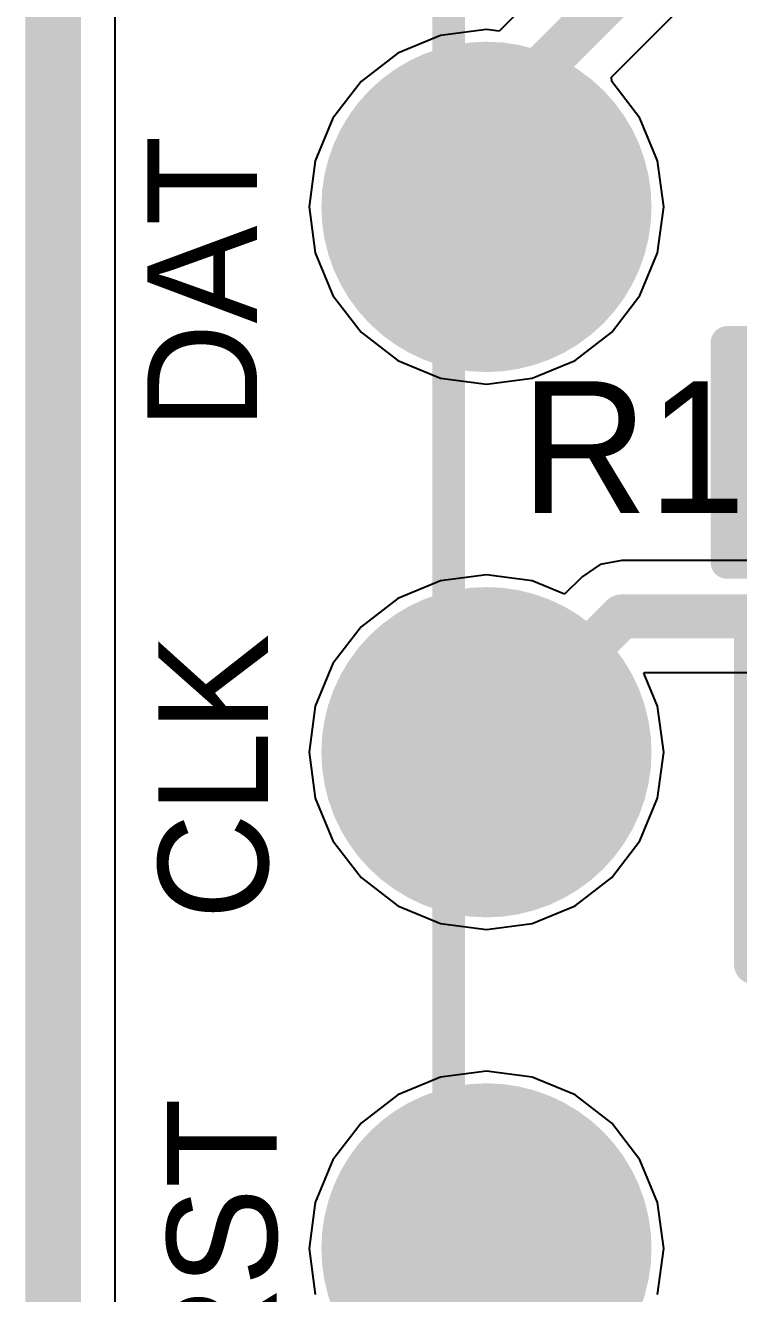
# Model space of a CAD drawing. Extents: x 1.246 to 2.212, y 2.225 to 2.946.
# Drawn here: x 1.4286 to 1.5564, y 2.4512 to 2.6785 of the extents above; entities that cross this region are included whole.
import ezdxf

# ---------------------------------------------------------------- set-up
doc = ezdxf.new("R2010")
doc.units = 0
doc.layers.get('0').update_dxf_attribs({"linetype": 'CONTINUOUS'})
for name, color, linetype in [('BOTTOMLAYER', 5, 'CONTINUOUS'), ('BOTTOMOVERLAY', 54, 'CONTINUOUS'), ('BOTTOMPASTE', 16, 'CONTINUOUS'), ('BOTTOMSOLDER', 6, 'CONTINUOUS'), ('KEEPOUTLAYER', 6, 'CONTINUOUS'), ('TOPLAYER', 1, 'CONTINUOUS'), ('TOPOVERLAY', 2, 'CONTINUOUS'), ('TOPPASTE', 8, 'CONTINUOUS'), ('TOPSOLDER', 216, 'CONTINUOUS')]:
    doc.layers.add(name, color=color, linetype=linetype)

# ---------------------------------------------------------------- blocks, each defined once
blk = doc.blocks.new('TP_1_3_3')
at = {"layer": 'TOPLAYER', "const_width": 0.02559}
blk.add_lwpolyline([(-0.012795, 0, 1), (0.012795, 0, 1)], format="xyb", close=True, dxfattribs=at)
at = {"layer": 'TOPPASTE', "const_width": 0.02559}
blk.add_lwpolyline([(-0.012795, 0, 1), (0.012795, 0, 1)], format="xyb", close=True, dxfattribs=at)
at = {"layer": 'TOPSOLDER', "const_width": 0.02959}
blk.add_lwpolyline([(-0.014795, 0, 1), (0.014795, 0, 1)], format="xyb", close=True, dxfattribs=at)
blk = doc.blocks.new('TP_1_3_4')
at = {"layer": 'TOPLAYER', "const_width": 0.02559}
blk.add_lwpolyline([(-0.012795, 0, 1), (0.012795, 0, 1)], format="xyb", close=True, dxfattribs=at)
at = {"layer": 'TOPPASTE', "const_width": 0.02559}
blk.add_lwpolyline([(-0.012795, 0, 1), (0.012795, 0, 1)], format="xyb", close=True, dxfattribs=at)
at = {"layer": 'TOPSOLDER', "const_width": 0.02959}
blk.add_lwpolyline([(-0.014795, 0, 1), (0.014795, 0, 1)], format="xyb", close=True, dxfattribs=at)
blk = doc.blocks.new('TP_1_3_5')
at = {"layer": 'TOPLAYER', "const_width": 0.02559}
blk.add_lwpolyline([(-0.012795, 0, 1), (0.012795, 0, 1)], format="xyb", close=True, dxfattribs=at)
at = {"layer": 'TOPPASTE', "const_width": 0.02559}
blk.add_lwpolyline([(-0.012795, 0, 1), (0.012795, 0, 1)], format="xyb", close=True, dxfattribs=at)
at = {"layer": 'TOPSOLDER', "const_width": 0.02959}
blk.add_lwpolyline([(-0.014795, 0, 1), (0.014795, 0, 1)], format="xyb", close=True, dxfattribs=at)
blk = doc.blocks.new('R_0402_17')
at = {"layer": 'TOPLAYER'}
for p, q in [((0.017, 0.0175), (-0.007, 0.0175)), ((-0.007, 0.0175), (-0.007, -0.0175)), ((0.017, -0.0175), (0.017, 0.0175)), ((-0.007, -0.0175), (0.017, -0.0175))]:
    blk.add_line(p, q, dxfattribs=at)
for points in [[(-0.006811, -0.01378), (-0.006811, 0.01378), (-0.030433, -0.01378), (-0.030433, 0.01378)], [(0.040433, -0.01378), (0.040433, 0.01378), (0.016811, -0.01378), (0.016811, 0.01378)]]:
    blk.add_solid(points, dxfattribs=at)
at = {"layer": 'TOPOVERLAY', "const_width": 0.005906}
for points in [[(-0.036339, -0.019685), (-0.036339, 0.019685)], [(-0.036339, 0.019685), (-0.002874, 0.019685)], [(0.012874, 0.019685), (0.046339, 0.019685)], [(0.046339, -0.019685), (0.046339, 0.019685)], [(-0.036339, -0.019685), (-0.002874, -0.019685)], [(0.012874, -0.019685), (0.046339, -0.019685)]]:
    blk.add_lwpolyline(points, dxfattribs=at)
at = {"layer": 'TOPOVERLAY', "const_width": 0.002953}
for points in [[(-0.037815, 0.019685, 1), (-0.034862, 0.019685, 1)], [(-0.037815, 0.019685, 1), (-0.034862, 0.019685, 1)], [(-0.00435, 0.019685, 1), (-0.001398, 0.019685, 1)], [(0.011398, 0.019685, 1), (0.01435, 0.019685, 1)], [(0.044862, 0.019685, 1), (0.047815, 0.019685, 1)], [(0.044862, 0.019685, 1), (0.047815, 0.019685, 1)], [(-0.037815, -0.019685, 1), (-0.034862, -0.019685, 1)], [(-0.037815, -0.019685, 1), (-0.034862, -0.019685, 1)], [(-0.00435, -0.019685, 1), (-0.001398, -0.019685, 1)], [(0.011398, -0.019685, 1), (0.01435, -0.019685, 1)], [(0.044862, -0.019685, 1), (0.047815, -0.019685, 1)], [(0.044862, -0.019685, 1), (0.047815, -0.019685, 1)]]:
    blk.add_lwpolyline(points, format="xyb", close=True, dxfattribs=at)
at = {"layer": 'TOPPASTE'}
for points in [[(-0.006811, -0.01378), (-0.006811, 0.01378), (-0.030433, -0.01378), (-0.030433, 0.01378)], [(0.040433, -0.01378), (0.040433, 0.01378), (0.016811, -0.01378), (0.016811, 0.01378)]]:
    blk.add_solid(points, dxfattribs=at)
at = {"layer": 'TOPSOLDER'}
for points in [[(-0.002811, -0.01778), (-0.002811, 0.01778), (-0.034433, -0.01778), (-0.034433, 0.01778)], [(0.044433, -0.01778), (0.044433, 0.01778), (0.012811, -0.01778), (0.012811, 0.01778)]]:
    blk.add_solid(points, dxfattribs=at)
blk = doc.blocks.new('SOT_23_5_B_29')
at = {"layer": 'BOTTOMLAYER'}
for points in [[(-0.029528, 0.041339), (-0.029528, 0.080709), (-0.045276, 0.041339), (-0.045276, 0.080709)], [(0.007874, 0.041339), (0.007874, 0.080709), (-0.007874, 0.041339), (-0.007874, 0.080709)], [(0.045276, 0.041339), (0.045276, 0.080709), (0.029528, 0.041339), (0.029528, 0.080709)], [(-0.029528, -0.080709), (-0.029528, -0.041339), (-0.045276, -0.080709), (-0.045276, -0.041339)], [(0.045276, -0.080709), (0.045276, -0.041339), (0.029528, -0.080709), (0.029528, -0.041339)]]:
    blk.add_solid(points, dxfattribs=at)
at = {"layer": 'BOTTOMOVERLAY'}
for points, const_width in [([(-0.055, 0.045, 1), (-0.062874, 0.045, 1)], 0.007874), ([(-0.064842, 0.045, 1), (-0.060906, 0.045, 1)], 0.003937), ([(-0.056968, 0.045, 1), (-0.053032, 0.045, 1)], 0.003937), ([(-0.058858, 0.031496, 1), (-0.055315, 0.031496, 1)], 0.003543), ([(-0.058858, 0.031496, 1), (-0.055315, 0.031496, 1)], 0.003543), ([(0.055315, 0.031496, 1), (0.058858, 0.031496, 1)], 0.003543), ([(0.055315, 0.031496, 1), (0.058858, 0.031496, 1)], 0.003543), ([(-0.058858, -0.031496, 1), (-0.055315, -0.031496, 1)], 0.003543), ([(-0.058858, -0.031496, 1), (-0.055315, -0.031496, 1)], 0.003543), ([(0.055315, -0.031496, 1), (0.058858, -0.031496, 1)], 0.003543), ([(0.055315, -0.031496, 1), (0.058858, -0.031496, 1)], 0.003543)]:
    blk.add_lwpolyline(points, format="xyb", close=True, dxfattribs=dict(at, const_width=const_width))
at = {"layer": 'BOTTOMOVERLAY', "const_width": 0.007087}
for points in [[(-0.057087, 0.031496), (-0.057087, -0.031496)], [(0.057087, 0.031496), (-0.057087, 0.031496)], [(0.057087, 0.031496), (0.057087, -0.031496)], [(0.057087, -0.031496), (-0.057087, -0.031496)]]:
    blk.add_lwpolyline(points, dxfattribs=at)
at = {"layer": 'BOTTOMPASTE'}
for points in [[(-0.029528, 0.041339), (-0.029528, 0.080709), (-0.045276, 0.041339), (-0.045276, 0.080709)], [(0.007874, 0.041339), (0.007874, 0.080709), (-0.007874, 0.041339), (-0.007874, 0.080709)], [(0.045276, 0.041339), (0.045276, 0.080709), (0.029528, 0.041339), (0.029528, 0.080709)], [(-0.029528, -0.080709), (-0.029528, -0.041339), (-0.045276, -0.080709), (-0.045276, -0.041339)], [(0.045276, -0.080709), (0.045276, -0.041339), (0.029528, -0.080709), (0.029528, -0.041339)]]:
    blk.add_solid(points, dxfattribs=at)
at = {"layer": 'BOTTOMSOLDER'}
for points in [[(-0.025528, 0.037339), (-0.025528, 0.084709), (-0.049276, 0.037339), (-0.049276, 0.084709)], [(0.011874, 0.037339), (0.011874, 0.084709), (-0.011874, 0.037339), (-0.011874, 0.084709)], [(0.049276, 0.037339), (0.049276, 0.084709), (0.025528, 0.037339), (0.025528, 0.084709)], [(-0.025528, -0.084709), (-0.025528, -0.037339), (-0.049276, -0.084709), (-0.049276, -0.037339)], [(0.049276, -0.084709), (0.049276, -0.037339), (0.025528, -0.084709), (0.025528, -0.037339)]]:
    blk.add_solid(points, dxfattribs=at)

msp = doc.modelspace()

# ---------------------------------------------------------------- linework, layer by layer
at = {"layer": 'BOTTOMLAYER'}
msp.add_line((1.444673, 2.318872), (1.444673, 2.733367), dxfattribs=at)
msp.add_line((1.444673, 2.318872), (1.444673, 2.733367), dxfattribs=at)
at = {"layer": 'BOTTOMOVERLAY', "const_width": 0.005906}
msp.add_lwpolyline([(1.50442, 2.291868), (1.50442, 2.724938)], dxfattribs=at)
at = {"layer": 'KEEPOUTLAYER', "const_width": 0.01}
msp.add_lwpolyline([(1.433554, 2.316671), (1.433554, 2.736474)], dxfattribs=at)
at = {"layer": 'TOPLAYER'}
for p, q in [((1.444673, 2.318872), (1.444673, 2.733367)), ((1.524712, 2.688646), (1.513477, 2.677411)), ((1.533605, 2.669154), (1.54687, 2.68242)), ((1.502968, 2.676629), (1.495307, 2.673456)), ((1.511191, 2.677712), (1.502968, 2.676629)), ((1.513477, 2.677411), (1.511191, 2.677712)), ((1.495307, 2.673456), (1.488727, 2.668407)), ((1.488727, 2.668407), (1.483679, 2.661828)), ((1.533654, 2.668407), (1.533605, 2.669154)), ((1.538702, 2.661828), (1.533654, 2.668407)), ((1.483679, 2.661828), (1.480505, 2.654166)), ((1.541876, 2.654166), (1.538702, 2.661828)), ((1.480505, 2.654166), (1.479423, 2.645944)), ((1.542958, 2.645944), (1.541876, 2.654166)), ((1.479423, 2.645944), (1.480505, 2.637722)), ((1.541876, 2.637722), (1.542958, 2.645944)), ((1.480505, 2.637722), (1.483679, 2.63006)), ((1.538702, 2.63006), (1.541876, 2.637722)), ((1.483679, 2.63006), (1.488727, 2.623481)), ((1.533654, 2.623481), (1.538702, 2.63006)), ((1.488727, 2.623481), (1.495307, 2.618432)), ((1.527074, 2.618432), (1.533654, 2.623481)), ((1.495307, 2.618432), (1.502968, 2.615259)), ((1.519413, 2.615259), (1.527074, 2.618432)), ((1.502968, 2.615259), (1.511191, 2.614176)), ((1.511191, 2.614176), (1.519413, 2.615259)), ((1.531593, 2.581848), (1.528337, 2.579672)), ((1.535433, 2.582612), (1.531593, 2.581848)), ((1.581834, 2.582612), (1.535433, 2.582612)), ((1.502968, 2.578929), (1.495307, 2.575756)), ((1.511191, 2.580012), (1.502968, 2.578929)), ((1.519413, 2.578929), (1.511191, 2.580012)), ((1.525198, 2.576533), (1.519413, 2.578929)), ((1.528337, 2.579672), (1.525198, 2.576533)), ((1.495307, 2.575756), (1.488727, 2.570707)), ((1.488727, 2.570707), (1.483679, 2.564128)), ((1.483679, 2.564128), (1.480505, 2.556466)), ((1.539427, 2.562378), (1.53959, 2.562541)), ((1.541876, 2.556466), (1.539427, 2.562378)), ((1.53959, 2.562541), (1.561056, 2.562541)), ((1.480505, 2.556466), (1.479423, 2.548244)), ((1.542958, 2.548244), (1.541876, 2.556466)), ((1.479423, 2.548244), (1.480505, 2.540022)), ((1.541876, 2.540022), (1.542958, 2.548244)), ((1.480505, 2.540022), (1.483679, 2.53236)), ((1.538702, 2.53236), (1.541876, 2.540022)), ((1.483679, 2.53236), (1.488727, 2.525781)), ((1.533654, 2.525781), (1.538702, 2.53236)), ((1.488727, 2.525781), (1.495307, 2.520732)), ((1.527074, 2.520732), (1.533654, 2.525781)), ((1.495307, 2.520732), (1.502968, 2.517559)), ((1.519413, 2.517559), (1.527074, 2.520732)), ((1.502968, 2.517559), (1.511191, 2.516476)), ((1.511191, 2.516476), (1.519413, 2.517559)), ((1.511191, 2.491112), (1.502968, 2.490029)), ((1.519413, 2.490029), (1.511191, 2.491112)), ((1.502968, 2.490029), (1.495307, 2.486856)), ((1.527074, 2.486856), (1.519413, 2.490029)), ((1.495307, 2.486856), (1.488727, 2.481807)), ((1.533654, 2.481807), (1.527074, 2.486856)), ((1.488727, 2.481807), (1.483679, 2.475228)), ((1.538702, 2.475228), (1.533654, 2.481807)), ((1.483679, 2.475228), (1.480505, 2.467566)), ((1.541876, 2.467566), (1.538702, 2.475228)), ((1.480505, 2.467566), (1.479423, 2.459344)), ((1.542958, 2.459344), (1.541876, 2.467566)), ((1.479423, 2.459344), (1.480505, 2.451122)), ((1.541876, 2.451122), (1.542958, 2.459344))]:
    msp.add_line(p, q, dxfattribs=at)
at = {"layer": 'TOPLAYER', "const_width": 0.007874}
for points in [[(1.511024, 2.660765), (1.548425, 2.698167)], [(1.511024, 2.548167), (1.535433, 2.572576)], [(1.535433, 2.572576), (1.705906, 2.572576)]]:
    msp.add_lwpolyline(points, dxfattribs=at)
at = {"layer": 'TOPLAYER', "const_width": 0.003937}
for points in [[(1.509055, 2.660765, 1), (1.512992, 2.660765, 1)], [(1.533465, 2.572576, 1), (1.537402, 2.572576, 1)], [(1.533465, 2.572576, 1), (1.537402, 2.572576, 1)], [(1.509055, 2.548167, 1), (1.512992, 2.548167, 1)]]:
    msp.add_lwpolyline(points, format="xyb", close=True, dxfattribs=at)

# ---------------------------------------------------------------- block references
for name, p in [('TP_1_3_4', (1.511191, 2.645944)), ('TP_1_3_5', (1.511191, 2.548244)), ('TP_1_3_3', (1.511191, 2.459344))]:
    msp.add_blockref(name, p)
for name, p, rotation in [('R_0402_17', (1.590666, 2.601944), 360), ('SOT_23_5_B_29', (1.616191, 2.541744), 180)]:
    msp.add_blockref(name, p, dxfattribs=dict(rotation=rotation))

# ---------------------------------------------------------------- texts
at = {"layer": 'TOPOVERLAY'}
for s, height, rotation, p in [('DAT', 0.019685, 90, (1.470079, 2.606041)), ('R1', 0.023622, 360, (1.517323, 2.59108)), ('CLK', 0.019685, 90, (1.472047, 2.518246)), ('RST', 0.019685, 90, (1.473622, 2.4336))]:
    msp.add_text(s, height=height, rotation=rotation, dxfattribs=at).set_placement(p)

doc.saveas('drawing.dxf')
